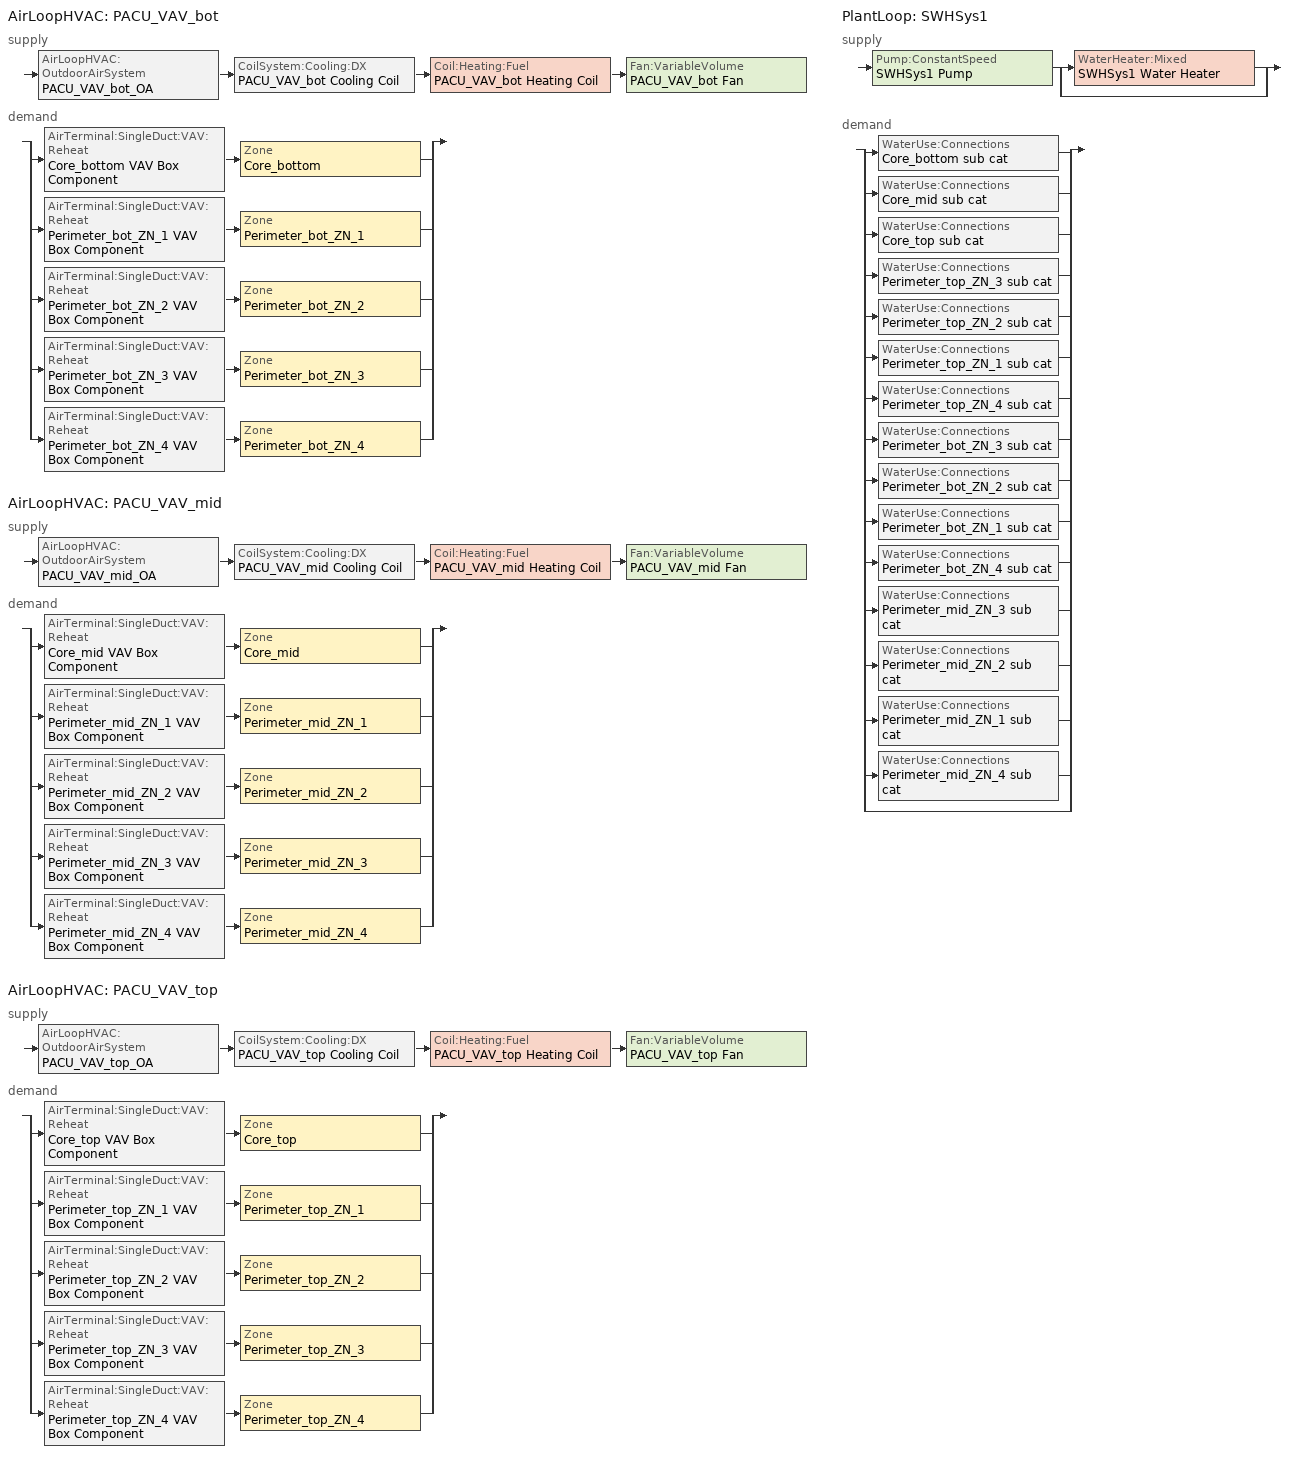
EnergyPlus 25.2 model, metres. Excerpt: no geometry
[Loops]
AirLoopHVAC 'PACU_VAV_bot'
 supply: AirLoopHVAC:OutdoorAirSystem 'PACU_VAV_bot_OA' > CoilSystem:Cooling:DX 'PACU_VAV_bot Cooling Coil' > Coil:Heating:Fuel 'PACU_VAV_bot Heating Coil' > Fan:VariableVolume 'PACU_VAV_bot Fan'
 demand: split
  | AirTerminal:SingleDuct:VAV:Reheat 'Core_bottom VAV Box Component' > Zone 'Core_bottom'
  | AirTerminal:SingleDuct:VAV:Reheat 'Perimeter_bot_ZN_1 VAV Box Component' > Zone 'Perimeter_bot_ZN_1'
  | AirTerminal:SingleDuct:VAV:Reheat 'Perimeter_bot_ZN_2 VAV Box Component' > Zone 'Perimeter_bot_ZN_2'
  | AirTerminal:SingleDuct:VAV:Reheat 'Perimeter_bot_ZN_3 VAV Box Component' > Zone 'Perimeter_bot_ZN_3'
  | AirTerminal:SingleDuct:VAV:Reheat 'Perimeter_bot_ZN_4 VAV Box Component' > Zone 'Perimeter_bot_ZN_4'
AirLoopHVAC 'PACU_VAV_mid'
 supply: AirLoopHVAC:OutdoorAirSystem 'PACU_VAV_mid_OA' > CoilSystem:Cooling:DX 'PACU_VAV_mid Cooling Coil' > Coil:Heating:Fuel 'PACU_VAV_mid Heating Coil' > Fan:VariableVolume 'PACU_VAV_mid Fan'
 demand: split
  | AirTerminal:SingleDuct:VAV:Reheat 'Core_mid VAV Box Component' > Zone 'Core_mid'
  | AirTerminal:SingleDuct:VAV:Reheat 'Perimeter_mid_ZN_1 VAV Box Component' > Zone 'Perimeter_mid_ZN_1'
  | AirTerminal:SingleDuct:VAV:Reheat 'Perimeter_mid_ZN_2 VAV Box Component' > Zone 'Perimeter_mid_ZN_2'
  | AirTerminal:SingleDuct:VAV:Reheat 'Perimeter_mid_ZN_3 VAV Box Component' > Zone 'Perimeter_mid_ZN_3'
  | AirTerminal:SingleDuct:VAV:Reheat 'Perimeter_mid_ZN_4 VAV Box Component' > Zone 'Perimeter_mid_ZN_4'
AirLoopHVAC 'PACU_VAV_top'
 supply: AirLoopHVAC:OutdoorAirSystem 'PACU_VAV_top_OA' > CoilSystem:Cooling:DX 'PACU_VAV_top Cooling Coil' > Coil:Heating:Fuel 'PACU_VAV_top Heating Coil' > Fan:VariableVolume 'PACU_VAV_top Fan'
 demand: split
  | AirTerminal:SingleDuct:VAV:Reheat 'Core_top VAV Box Component' > Zone 'Core_top'
  | AirTerminal:SingleDuct:VAV:Reheat 'Perimeter_top_ZN_1 VAV Box Component' > Zone 'Perimeter_top_ZN_1'
  | AirTerminal:SingleDuct:VAV:Reheat 'Perimeter_top_ZN_2 VAV Box Component' > Zone 'Perimeter_top_ZN_2'
  | AirTerminal:SingleDuct:VAV:Reheat 'Perimeter_top_ZN_3 VAV Box Component' > Zone 'Perimeter_top_ZN_3'
  | AirTerminal:SingleDuct:VAV:Reheat 'Perimeter_top_ZN_4 VAV Box Component' > Zone 'Perimeter_top_ZN_4'
PlantLoop 'SWHSys1'
 supply: Pump:ConstantSpeed 'SWHSys1 Pump' > split
  | WaterHeater:Mixed 'SWHSys1 Water Heater'
  | bypass
 demand: split
  | WaterUse:Connections 'Core_bottom sub cat'
  | WaterUse:Connections 'Core_mid sub cat'
  | WaterUse:Connections 'Core_top sub cat'
  | WaterUse:Connections 'Perimeter_top_ZN_3 sub cat'
  | WaterUse:Connections 'Perimeter_top_ZN_2 sub cat'
  | WaterUse:Connections 'Perimeter_top_ZN_1 sub cat'
  | WaterUse:Connections 'Perimeter_top_ZN_4 sub cat'
  | WaterUse:Connections 'Perimeter_bot_ZN_3 sub cat'
  | WaterUse:Connections 'Perimeter_bot_ZN_2 sub cat'
  | WaterUse:Connections 'Perimeter_bot_ZN_1 sub cat'
  | WaterUse:Connections 'Perimeter_bot_ZN_4 sub cat'
  | WaterUse:Connections 'Perimeter_mid_ZN_3 sub cat'
  | WaterUse:Connections 'Perimeter_mid_ZN_2 sub cat'
  | WaterUse:Connections 'Perimeter_mid_ZN_1 sub cat'
  | WaterUse:Connections 'Perimeter_mid_ZN_4 sub cat'
  | bypass
[SizingPeriod:DesignDay] Day of month=21; Dry bulb temperature range modifier type=DefaultMultipliers; Humidity condition type=WetBulb; Rain indicator=No; Snow indicator=No; Daylight saving time indicator=No; Barometric pressure=97342
Name | Month | Day type | Maximum dry bulb temperature | Daily dry bulb temperature range | Wetbulb or dewpoint at maximum dry bulb | Wind speed | Wind direction | Solar model indicator | Sky clearness | Ashrae clear sky optical depth for beam irradiance taub | Ashrae clear sky optical depth for diffuse irradiance taud
Phoenix Sky Harbor Intl Ap Ann Htg Wind 99.6% Condns WS=>MCDB | 12 | WinterDesignDay | 14.8 | 0 | 14.8 | 8.2 | 100 | ASHRAEClearSky | 0
Phoenix Sky Harbor Intl Ap Ann Htg Wind 99% Condns WS=>MCDB | 12 | WinterDesignDay | 15.1 | 0 | 15.1 | 7.3 | 100 | ASHRAEClearSky | 0
Phoenix Sky Harbor Intl Ap Ann Clg .4% Condns DB=>MWB | 7 | SummerDesignDay | 43.4 | 12 | 21.1 | 4.1 | 260 | ASHRAETau |  | 0.588 | 1.653
Phoenix Sky Harbor Intl Ap Ann Clg 1% Condns DB=>MWB | 7 | SummerDesignDay | 42.3 | 12 | 21 | 4.1 | 260 | ASHRAETau |  | 0.588 | 1.653
Phoenix Sky Harbor Intl Ap Ann Clg 2% Condns DB=>MWB | 7 | SummerDesignDay | 41.2 | 12 | 20.9 | 4.1 | 260 | ASHRAETau |  | 0.588 | 1.653
Phoenix Sky Harbor Intl Ap Ann Clg .4% Condns WB=>MDB | 7 | SummerDesignDay | 35.8 | 12 | 24.5 | 4.1 | 260 | ASHRAETau |  | 0.588 | 1.653
Phoenix Sky Harbor Intl Ap Ann Clg 1% Condns WB=>MDB | 7 | SummerDesignDay | 35.4 | 12 | 24 | 4.1 | 260 | ASHRAETau |  | 0.588 | 1.653
Phoenix Sky Harbor Intl Ap Ann Clg 2% Condns WB=>MDB | 7 | SummerDesignDay | 35.1 | 12 | 23.5 | 4.1 | 260 | ASHRAETau |  | 0.588 | 1.653
Phoenix Sky Harbor Intl Ap Ann Clg .4% Condns DP=>MDB | 7 | SummerDesignDay | 28.1 | 12 | 21.8 | 4.1 | 260 | ASHRAETau |  | 0.588 | 1.653
Phoenix Sky Harbor Intl Ap Ann Clg 1% Condns DP=>MDB | 7 | SummerDesignDay | 29.1 | 12 | 21 | 4.1 | 260 | ASHRAETau |  | 0.588 | 1.653
Phoenix Sky Harbor Intl Ap Ann Clg 2% Condns DP=>MDB | 7 | SummerDesignDay | 30.2 | 12 | 20 | 4.1 | 260 | ASHRAETau |  | 0.588 | 1.653
Phoenix Sky Harbor Intl Ap Ann Clg .4% Condns Enth=>MDB | 7 | SummerDesignDay | 35.3 | 12 | 35.3 | 4.1 | 260 | ASHRAETau |  | 0.588 | 1.653
Phoenix Sky Harbor Intl Ap Ann Clg 1% Condns Enth=>MDB | 7 | SummerDesignDay | 35.4 | 12 | 35.4 | 4.1 | 260 | ASHRAETau |  | 0.588 | 1.653
Phoenix Sky Harbor Intl Ap Ann Clg 2% Condns Enth=>MDB | 7 | SummerDesignDay | 35.2 | 12 | 35.2 | 4.1 | 260 | ASHRAETau |  | 0.588 | 1.653
[AirLoopHVAC] Design supply air flow rate=Autosize
PACU_VAV_bot; PACU_VAV_mid; PACU_VAV_top
[AirTerminal:SingleDuct:VAV:Reheat] Availability schedule=Always_On; Convergence tolerance=0.001; Damper heating action=ReverseWithLimits; Maximum air flow rate=Autosize; Maximum flow fraction during reheat=0.5; Maximum hot water or steam flow rate=Autosize; Maximum reheat air temperature=40; Minimum hot water or steam flow rate=0
Name | Constant minimum air flow fraction | Reheat coil | Zone minimum air flow input method | Minimum air flow fraction schedule
Core_bottom VAV Box Component | 0.187 | Core_bottom VAV Box Reheat Coil | Constant
Core_mid VAV Box Component | 0.256 | Core_mid VAV Box Reheat Coil | Constant
Core_top VAV Box Component | 0.239 | Core_top VAV Box Reheat Coil | Constant
Perimeter_bot_ZN_1 VAV Box Component | 0.156 | Perimeter_bot_ZN_1 VAV Box Reheat Coil | Constant
Perimeter_bot_ZN_2 VAV Box Component | 0.107 | Perimeter_bot_ZN_2 VAV Box Reheat Coil | Constant
Perimeter_bot_ZN_3 VAV Box Component | 0.191 | Perimeter_bot_ZN_3 VAV Box Reheat Coil | Constant
Perimeter_bot_ZN_4 VAV Box Component | 0.1 | Perimeter_bot_ZN_4 VAV Box Reheat Coil | Constant
Perimeter_mid_ZN_1 VAV Box Component | 0.142 | Perimeter_mid_ZN_1 VAV Box Reheat Coil | Constant
Perimeter_mid_ZN_2 VAV Box Component |  | Perimeter_mid_ZN_2 VAV Box Reheat Coil | Scheduled | Perimeter_mid_ZN_2_MDP_Sch
Perimeter_mid_ZN_3 VAV Box Component | 0.177 | Perimeter_mid_ZN_3 VAV Box Reheat Coil | Constant
Perimeter_mid_ZN_4 VAV Box Component | 0.086 | Perimeter_mid_ZN_4 VAV Box Reheat Coil | Constant
Perimeter_top_ZN_1 VAV Box Component | 0.126 | Perimeter_top_ZN_1 VAV Box Reheat Coil | Constant
Perimeter_top_ZN_2 VAV Box Component | 0.09 | Perimeter_top_ZN_2 VAV Box Reheat Coil | Constant
Perimeter_top_ZN_3 VAV Box Component | 0.153 | Perimeter_top_ZN_3 VAV Box Reheat Coil | Constant
Perimeter_top_ZN_4 VAV Box Component | 0.079 | Perimeter_top_ZN_4 VAV Box Reheat Coil | Constant
[Coil:Cooling:DX:TwoSpeed] Availability schedule=Always_On; Energy input ratio function of flow fraction curve=LgDXalt_EIRFF; Energy input ratio function of temperature curve=LgDXalt_EIRFT; High speed gross rated cooling cop=3.39929; High speed gross rated total cooling capacity=Autosize; High speed rated air flow rate=Autosize; High speed rated sensible heat ratio=Autosize; Low speed energy input ratio function of temperature curve=LgDXalt_EIRFT; Low speed gross rated cooling cop=3.39929; Low speed gross rated sensible heat ratio=Autosize; Low speed gross rated total cooling capacity=Autosize; Low speed rated air flow rate=Autosize; Low speed total cooling capacity function of temperature curve=LgDXalt_CapFT; Part load fraction correlation curve=LgDXalt_PLR; Total cooling capacity function of flow fraction curve=LgDXalt_CapFF; Total cooling capacity function of temperature curve=LgDXalt_CapFT
PACU_VAV_bot Cooling Coil; PACU_VAV_mid Cooling Coil; PACU_VAV_top Cooling Coil
[Coil:Heating:Electric] Availability schedule=Always_On; Efficiency=1; Nominal capacity=Autosize
Core_bottom VAV Box Reheat Coil; Core_mid VAV Box Reheat Coil; Core_top VAV Box Reheat Coil; Perimeter_bot_ZN_1 VAV Box Reheat Coil; Perimeter_bot_ZN_2 VAV Box Reheat Coil; Perimeter_bot_ZN_3 VAV Box Reheat Coil; Perimeter_bot_ZN_4 VAV Box Reheat Coil; Perimeter_mid_ZN_1 VAV Box Reheat Coil; Perimeter_mid_ZN_2 VAV Box Reheat Coil; Perimeter_mid_ZN_3 VAV Box Reheat Coil; Perimeter_mid_ZN_4 VAV Box Reheat Coil; Perimeter_top_ZN_1 VAV Box Reheat Coil; Perimeter_top_ZN_2 VAV Box Reheat Coil; Perimeter_top_ZN_3 VAV Box Reheat Coil; Perimeter_top_ZN_4 VAV Box Reheat Coil
[Coil:Heating:Fuel] Availability schedule=Always_On; Burner efficiency=0.8; Fuel type=NaturalGas; Nominal capacity=Autosize; Off cycle parasitic fuel load=0; On cycle parasitic electric load=0
PACU_VAV_bot Heating Coil; PACU_VAV_mid Heating Coil; PACU_VAV_top Heating Coil
[CoilSystem:Cooling:DX] Availability schedule=Always_On
Name | Cooling coil
PACU_VAV_bot Cooling Coil | PACU_VAV_bot Cooling Coil
PACU_VAV_mid Cooling Coil | PACU_VAV_mid Cooling Coil
PACU_VAV_top Cooling Coil | PACU_VAV_top Cooling Coil
[Controller:MechanicalVentilation] Availability schedule=MinOA_MotorizedDamper_Sched; Demand controlled ventilation=Yes; System outdoor air method=Standard62.1VentilationRateProcedure; Design specification zone air distribution object name 1=CM DSZAD Building; Design specification zone air distribution object name 2=CM DSZAD Building; Design specification zone air distribution object name 3=CM DSZAD Building; Design specification zone air distribution object name 4=CM DSZAD Building; Design specification zone air distribution object name 5=CM DSZAD Building
Name | Zone or zonelist name 1 | Design specification outdoor air object name 1 | Zone or zonelist name 2 | Design specification outdoor air object name 2 | Zone or zonelist name 3 | Design specification outdoor air object name 3 | Zone or zonelist name 4 | Design specification outdoor air object name 4 | Zone or zonelist name 5 | Design specification outdoor air object name 5
PACU_VAV_bot_DCV | Core_bottom | SZ DSOA Core_bottom | Perimeter_bot_ZN_1 | SZ DSOA Perimeter_bot_ZN_1 | Perimeter_bot_ZN_2 | SZ DSOA Perimeter_bot_ZN_2 | Perimeter_bot_ZN_3 | SZ DSOA Perimeter_bot_ZN_3 | Perimeter_bot_ZN_4 | SZ DSOA Perimeter_bot_ZN_4
PACU_VAV_mid_DCV | Core_mid | SZ DSOA Core_mid | Perimeter_mid_ZN_1 | SZ DSOA Perimeter_mid_ZN_1 | Perimeter_mid_ZN_2 | SZ DSOA Perimeter_mid_ZN_2 | Perimeter_mid_ZN_3 | SZ DSOA Perimeter_mid_ZN_3 | Perimeter_mid_ZN_4 | SZ DSOA Perimeter_mid_ZN_4
PACU_VAV_top_DCV | Core_top | SZ DSOA Core_top | Perimeter_top_ZN_1 | SZ DSOA Perimeter_top_ZN_1 | Perimeter_top_ZN_2 | SZ DSOA Perimeter_top_ZN_2 | Perimeter_top_ZN_3 | SZ DSOA Perimeter_top_ZN_3 | Perimeter_top_ZN_4 | SZ DSOA Perimeter_top_ZN_4
[Controller:OutdoorAir] Economizer control action type=ModulateFlow; Economizer control type=DifferentialDryBulb; Lockout type=LockoutWithHeating; Maximum outdoor air flow rate=Autosize; Minimum limit type=FixedMinimum; Minimum outdoor air flow rate=0; Minimum outdoor air schedule=MinOA_MotorizedDamper_Sched
Name | Maximum fraction of outdoor air schedule | Mechanical ventilation controller
PACU_VAV_bot_OA_Controller | VAV_BOT Max OA Fraction | PACU_VAV_bot_DCV
PACU_VAV_mid_OA_Controller | VAV_MID Max OA Fraction | PACU_VAV_mid_DCV
PACU_VAV_top_OA_Controller | VAV_TOP Max OA Fraction | PACU_VAV_top_DCV
[DesignSpecification:OutdoorAir] Outdoor air flow per zone floor area=0.0004318; Outdoor air method=Flow/Area
Name | Outdoor air schedule
SZ DSOA Core_bottom; SZ DSOA Core_mid; SZ DSOA Core_top; SZ DSOA Perimeter_bot_ZN_1; SZ DSOA Perimeter_bot_ZN_2; SZ DSOA Perimeter_bot_ZN_3; SZ DSOA Perimeter_bot_ZN_4; SZ DSOA Perimeter_mid_ZN_1; SZ DSOA Perimeter_mid_ZN_3; SZ DSOA Perimeter_mid_ZN_4; SZ DSOA Perimeter_top_ZN_1; SZ DSOA Perimeter_top_ZN_2; SZ DSOA Perimeter_top_ZN_3; SZ DSOA Perimeter_top_ZN_4
SZ DSOA Perimeter_mid_ZN_2 | PERIMETER_MID_ZN_2_OA_Mult
[DesignSpecification:ZoneAirDistribution] Zone air distribution effectiveness in cooling mode=1; Zone air distribution effectiveness in heating mode=1
Name | Minimum zone ventilation efficiency
CM DSZAD Building
VAV_Zone_AirDistribution | 0.6
[EnergyManagementSystem:InternalVariable] Internal data type=Zone Floor Area
Name | Internal data index key
Core_bottom_Area | Core_bottom
Core_mid_Area | Core_mid
Core_top_Area | Core_top
Perimeter_bot_ZN_1_Area | Perimeter_bot_ZN_1
Perimeter_bot_ZN_2_Area | Perimeter_bot_ZN_2
Perimeter_bot_ZN_3_Area | Perimeter_bot_ZN_3
Perimeter_bot_ZN_4_Area | Perimeter_bot_ZN_4
Perimeter_mid_ZN_1_Area | Perimeter_mid_ZN_1
Perimeter_mid_ZN_2_Area | Perimeter_mid_ZN_2
Perimeter_mid_ZN_3_Area | Perimeter_mid_ZN_3
Perimeter_mid_ZN_4_Area | Perimeter_mid_ZN_4
Perimeter_top_ZN_1_Area | Perimeter_top_ZN_1
Perimeter_top_ZN_2_Area | Perimeter_top_ZN_2
Perimeter_top_ZN_3_Area | Perimeter_top_ZN_3
Perimeter_top_ZN_4_Area | Perimeter_top_ZN_4
[EnergyManagementSystem:Sensor]
Name | Output variable or output meter index key | Output variable or output meter
Core_bottom_LSr | Core_bottom | Zone Lights Electricity Rate
Core_bottom_Occ_Sensor | Core_bottom | People Occupant Count
Core_mid_LSr | Core_mid | Zone Lights Electricity Rate
Core_mid_Occ_Sensor | Core_mid | People Occupant Count
Core_top_LSr | Core_top | Zone Lights Electricity Rate
Core_top_Occ_Sensor | Core_top | People Occupant Count
Perimeter_bot_ZN_1_LSr | Perimeter_bot_ZN_1 | Zone Lights Electricity Rate
Perimeter_bot_ZN_1_Occ_Sensor | Perimeter_bot_ZN_1 | People Occupant Count
Perimeter_bot_ZN_2_LSr | Perimeter_bot_ZN_2 | Zone Lights Electricity Rate
Perimeter_bot_ZN_2_Occ_Sensor | Perimeter_bot_ZN_2 | People Occupant Count
Perimeter_bot_ZN_3_LSr | Perimeter_bot_ZN_3 | Zone Lights Electricity Rate
Perimeter_bot_ZN_3_Occ_Sensor | Perimeter_bot_ZN_3 | People Occupant Count
Perimeter_bot_ZN_4_LSr | Perimeter_bot_ZN_4 | Zone Lights Electricity Rate
Perimeter_bot_ZN_4_Occ_Sensor | Perimeter_bot_ZN_4 | People Occupant Count
Perimeter_mid_ZN_1_LSr | Perimeter_mid_ZN_1 | Zone Lights Electricity Rate
Perimeter_mid_ZN_1_Occ_Sensor | Perimeter_mid_ZN_1 | People Occupant Count
Perimeter_mid_ZN_2_LSr | Perimeter_mid_ZN_2 | Zone Lights Electricity Rate
Perimeter_mid_ZN_2_Occ_Sensor | Perimeter_mid_ZN_2 | People Occupant Count
Perimeter_mid_ZN_3_LSr | Perimeter_mid_ZN_3 | Zone Lights Electricity Rate
Perimeter_mid_ZN_3_Occ_Sensor | Perimeter_mid_ZN_3 | People Occupant Count
Perimeter_mid_ZN_4_LSr | Perimeter_mid_ZN_4 | Zone Lights Electricity Rate
Perimeter_mid_ZN_4_Occ_Sensor | Perimeter_mid_ZN_4 | People Occupant Count
Perimeter_top_ZN_1_LSr | Perimeter_top_ZN_1 | Zone Lights Electricity Rate
Perimeter_top_ZN_1_Occ_Sensor | Perimeter_top_ZN_1 | People Occupant Count
Perimeter_top_ZN_2_LSr | Perimeter_top_ZN_2 | Zone Lights Electricity Rate
Perimeter_top_ZN_2_Occ_Sensor | Perimeter_top_ZN_2 | People Occupant Count
Perimeter_top_ZN_3_LSr | Perimeter_top_ZN_3 | Zone Lights Electricity Rate
Perimeter_top_ZN_3_Occ_Sensor | Perimeter_top_ZN_3 | People Occupant Count
Perimeter_top_ZN_4_LSr | Perimeter_top_ZN_4 | Zone Lights Electricity Rate
Perimeter_top_ZN_4_Occ_Sensor | Perimeter_top_ZN_4 | People Occupant Count
pacu_vav_bot_OA | PACU_VAV_bot | Air System Outdoor Air Mass Flow Rate
pacu_vav_bot_OA_VRP | PACU_VAV_bot | Air System Outdoor Air Mechanical Ventilation Requested Mass Flow Rate
pacu_vav_bot_SUPPLY_FLOW | PACU_VAV_bot_OA-PACU_VAV_bot_CoolCNode | System Node Standard Density Volume Flow Rate
pacu_vav_mid_OA | PACU_VAV_mid | Air System Outdoor Air Mass Flow Rate
pacu_vav_mid_OA_VRP | PACU_VAV_mid | Air System Outdoor Air Mechanical Ventilation Requested Mass Flow Rate
pacu_vav_mid_SUPPLY_FLOW | PACU_VAV_mid_OA-PACU_VAV_mid_CoolCNode | System Node Standard Density Volume Flow Rate
pacu_vav_top_OA | PACU_VAV_top | Air System Outdoor Air Mass Flow Rate
pacu_vav_top_OA_VRP | PACU_VAV_top | Air System Outdoor Air Mechanical Ventilation Requested Mass Flow Rate
pacu_vav_top_SUPPLY_FLOW | PACU_VAV_top_OA-PACU_VAV_top_CoolCNode | System Node Standard Density Volume Flow Rate
[Fan:VariableVolume] Availability schedule=HVACOperationSchd; Fan power coefficient 1=0.0408; Fan power coefficient 2=0.088; Fan power coefficient 3=-0.0729; Fan power coefficient 4=0.9437; Fan power coefficient 5=0; Fan power minimum flow fraction=0.25; Fan power minimum flow rate input method=Fraction; Fan total efficiency=0.6045; Maximum flow rate=Autosize; Motor efficiency=0.93; Motor in airstream fraction=1; Pressure rise=1314.72
PACU_VAV_bot Fan; PACU_VAV_mid Fan; PACU_VAV_top Fan
[PlantEquipmentList]
SWHSys1 Equipment List: SWHSys1 Water Heater, WaterHeater:Mixed
[PlantEquipmentOperation:HeatingLoad]
SWHSys1 Operation Scheme: Load range 1 lower limit=0; Load range 1 upper limit=1e+15; Range 1 equipment list=SWHSys1 Equipment List
[PlantEquipmentOperationSchemes]
SWHSys1 Loop Operation Scheme List: Control scheme 1=SWHSys1 Operation Scheme; Control scheme 1 schedule=PlantOnSched
[PlantLoop]
SWHSys1: Fluid type=Water; Load distribution scheme=Optimal; Maximum loop flow rate=Autosize; Maximum loop temperature=60; Minimum loop flow rate=0; Minimum loop temperature=10; Plant equipment operation scheme=SWHSys1 Loop Operation Scheme List; Plant loop volume=Autocalculate
[Pump:ConstantSpeed]
SWHSys1 Pump: Design flow rate=Autosize; Design power consumption=Autosize; Design pump head=29891; Fraction of motor inefficiencies to fluid stream=0; Motor efficiency=0.3; Pump control type=Intermittent
[SetpointManager:MixedAir] Control variable=Temperature
Name | Setpoint node or nodelist
PACU_VAV_bot_CoolC SAT Manager | PACU_VAV_bot_CoolC-PACU_VAV_bot_HeatCNode
PACU_VAV_bot_HeatC MixedAir Manager | PACU_VAV_bot_HeatC-PACU_VAV_bot FanNode
PACU_VAV_bot_OAMixed Air Temp Manager | PACU_VAV_bot_OA-PACU_VAV_bot_CoolCNode
PACU_VAV_mid_CoolC SAT Manager | PACU_VAV_mid_CoolC-PACU_VAV_mid_HeatCNode
PACU_VAV_mid_HeatC MixedAir Manager | PACU_VAV_mid_HeatC-PACU_VAV_mid FanNode
PACU_VAV_mid_OAMixed Air Temp Manager | PACU_VAV_mid_OA-PACU_VAV_mid_CoolCNode
PACU_VAV_top_CoolC SAT Manager | PACU_VAV_top_CoolC-PACU_VAV_top_HeatCNode
PACU_VAV_top_HeatC MixedAir Manager | PACU_VAV_top_HeatC-PACU_VAV_top FanNode
PACU_VAV_top_OAMixed Air Temp Manager | PACU_VAV_top_OA-PACU_VAV_top_CoolCNode
[SetpointManager:Scheduled]
SWHSys1 Loop Setpoint Manager: Control variable=Temperature; Schedule=SHWSys1-Loop-Temp-Schedule; Setpoint node or nodelist=SWHSys1 Supply Outlet Node
[SetpointManager:Warmest] Control variable=Temperature; Maximum setpoint temperature=15.6; Minimum setpoint temperature=12.8; Strategy=MaximumTemperature
Name | Hvac air loop | Setpoint node or nodelist
PACU_VAV_bot Supply Air Temperature Manager | PACU_VAV_bot | PACU_VAV_bot Supply Equipment Outlet Node
PACU_VAV_mid Supply Air Temperature Manager | PACU_VAV_mid | PACU_VAV_mid Supply Equipment Outlet Node
PACU_VAV_top Supply Air Temperature Manager | PACU_VAV_top | PACU_VAV_top Supply Equipment Outlet Node
[Sizing:Plant]
SWHSys1: Design loop exit temperature=60; Loop design temperature difference=5; Loop type=Heating
[Sizing:System] 100 outdoor air in cooling=No; 100 outdoor air in heating=No; Central cooling design supply air humidity ratio=0.0085; Central cooling design supply air temperature=12.8; Central heating design supply air humidity ratio=0.008; Central heating design supply air temperature=12.8; Central heating maximum system air flow ratio=0.3; Cooling supply air flow rate=0; Cooling supply air flow rate method=DesignDay; Design outdoor air flow rate=0.9561; Heating supply air flow rate=0; Heating supply air flow rate method=DesignDay; Precool design humidity ratio=0.008; Precool design temperature=12.8; Preheat design humidity ratio=0.008; Preheat design temperature=7; System outdoor air method=ZoneSum; Type of load to size on=Sensible; Type of zone sum to use=Coincident
PACU_VAV_bot; PACU_VAV_mid; PACU_VAV_top
[Sizing:Zone] Cooling design air flow method=DesignDay; Cooling design air flow rate=0; Cooling minimum air flow fraction=0; Design specification zone air distribution object=VAV_Zone_AirDistribution; Heating design air flow method=DesignDay; Heating design air flow rate=0; Zone cooling design supply air humidity ratio=0.0085; Zone cooling design supply air humidity ratio difference=0.005; Zone cooling design supply air temperature=12.8; Zone cooling design supply air temperature input method=SupplyAirTemperature; Zone heating design supply air humidity ratio=0.008; Zone heating design supply air temperature=40; Zone heating design supply air temperature input method=SupplyAirTemperature; Zone humidification design supply air humidity ratio difference=0.005; Zone latent cooling design supply air humidity ratio input method=HumidityRatioDifference; Zone latent heating design supply air humidity ratio input method=HumidityRatioDifference; Zone load sizing method=Sensible Load Only No Latent Load
Name | Design specification outdoor air object
Core_bottom | SZ DSOA Core_bottom
Perimeter_bot_ZN_1 | SZ DSOA Perimeter_bot_ZN_1
Perimeter_bot_ZN_2 | SZ DSOA Perimeter_bot_ZN_2
Perimeter_bot_ZN_3 | SZ DSOA Perimeter_bot_ZN_3
Perimeter_bot_ZN_4 | SZ DSOA Perimeter_bot_ZN_4
Core_mid | SZ DSOA Core_mid
Perimeter_mid_ZN_1 | SZ DSOA Perimeter_mid_ZN_1
Perimeter_mid_ZN_2 | SZ DSOA Perimeter_mid_ZN_2
Perimeter_mid_ZN_3 | SZ DSOA Perimeter_mid_ZN_3
Perimeter_mid_ZN_4 | SZ DSOA Perimeter_mid_ZN_4
Core_top | SZ DSOA Core_top
Perimeter_top_ZN_1 | SZ DSOA Perimeter_top_ZN_1
Perimeter_top_ZN_2 | SZ DSOA Perimeter_top_ZN_2
Perimeter_top_ZN_3 | SZ DSOA Perimeter_top_ZN_3
Perimeter_top_ZN_4 | SZ DSOA Perimeter_top_ZN_4
[ThermostatSetpoint:DualSetpoint]
Name | Cooling setpoint temperature schedule | Heating setpoint temperature schedule
Core_bottom Dual SP Control; Core_mid Dual SP Control; Core_top Dual SP Control; Perimeter_bot_ZN_1 Dual SP Control; Perimeter_bot_ZN_2 Dual SP Control; Perimeter_bot_ZN_3 Dual SP Control; Perimeter_bot_ZN_4 Dual SP Control; Perimeter_mid_ZN_1 Dual SP Control; Perimeter_mid_ZN_3 Dual SP Control; Perimeter_mid_ZN_4 Dual SP Control; Perimeter_top_ZN_1 Dual SP Control; Perimeter_top_ZN_2 Dual SP Control; Perimeter_top_ZN_3 Dual SP Control; Perimeter_top_ZN_4 Dual SP Control | CLGSETP_SCH_YES_OPTIMUM | HTGSETP_SCH_YES_OPTIMUM
Perimeter_mid_ZN_2 Dual SP Control | CLGSETP_SCH_YES_OPTIMUM_w_SB | HTGSETP_SCH_YES_OPTIMUM_w_SB
[WaterHeater:Mixed]
SWHSys1 Water Heater: Ambient temperature indicator=Zone; Ambient temperature zone=CORE_BOTTOM; Deadband temperature difference=2; Heater control type=Cycle; Heater fuel type=NaturalGas; Heater maximum capacity=29307.11; Heater thermal efficiency=0.80804; Indirect water heating recovery time=1.5; Maximum temperature limit=82.2222; Off cycle loss coefficient to ambient temperature=7.56156; Off cycle parasitic fuel consumption rate=1886.44; Off cycle parasitic fuel type=NaturalGas; Off cycle parasitic heat fraction to tank=0; On cycle loss coefficient to ambient temperature=7.56156; On cycle parasitic fuel consumption rate=1886.44; On cycle parasitic fuel type=NaturalGas; Setpoint temperature schedule=SHWSys1 Water Heater Setpoint Temperature Schedule; Source side design flow rate=Autosize; Source side effectiveness=1; Tank volume=0.378541; Use side design flow rate=Autosize; Use side effectiveness=1
[WaterUse:Connections]
Name | Water use equipment name 1
Core_bottom sub cat | Core_bottom sub cat
Core_mid sub cat | Core_mid sub cat
Core_top sub cat | Core_top sub cat
Perimeter_bot_ZN_1 sub cat | Perimeter_bot_ZN_1 sub cat
Perimeter_bot_ZN_2 sub cat | Perimeter_bot_ZN_2 sub cat
Perimeter_bot_ZN_3 sub cat | Perimeter_bot_ZN_3 sub cat
Perimeter_bot_ZN_4 sub cat | Perimeter_bot_ZN_4 sub cat
Perimeter_mid_ZN_1 sub cat | Perimeter_mid_ZN_1 sub cat
Perimeter_mid_ZN_2 sub cat | Perimeter_mid_ZN_2 sub cat
Perimeter_mid_ZN_3 sub cat | Perimeter_mid_ZN_3 sub cat
Perimeter_mid_ZN_4 sub cat | Perimeter_mid_ZN_4 sub cat
Perimeter_top_ZN_1 sub cat | Perimeter_top_ZN_1 sub cat
Perimeter_top_ZN_2 sub cat | Perimeter_top_ZN_2 sub cat
Perimeter_top_ZN_3 sub cat | Perimeter_top_ZN_3 sub cat
Perimeter_top_ZN_4 sub cat | Perimeter_top_ZN_4 sub cat
[WaterUse:Equipment] End use subcategory=WaterUse; Flow rate fraction schedule=BLDG_SWH_SCH; Peak flow rate=3.57511e-06
Name | Zone | Hot water supply temperature schedule | Latent fraction schedule | Sensible fraction schedule | Target temperature schedule
Core_bottom sub cat | Core_bottom | Core_bottom sub catHot Supply Temp Sched | Core_bottom sub cat Latent fract sched | Core_bottom sub cat Sensible fract sched | Core_bottom sub cat Temp Sched
Core_mid sub cat | Core_mid | Core_mid sub catHot Supply Temp Sched | Core_mid sub cat Latent fract sched | Core_mid sub cat Sensible fract sched | Core_mid sub cat Temp Sched
Core_top sub cat | Core_top | Core_top sub catHot Supply Temp Sched | Core_top sub cat Latent fract sched | Core_top sub cat Sensible fract sched | Core_top sub cat Temp Sched
Perimeter_bot_ZN_1 sub cat | Perimeter_bot_ZN_1 | Perimeter_bot_ZN_1 sub catHot Supply Temp Sched | Perimeter_bot_ZN_1 sub cat Latent fract sched | Perimeter_bot_ZN_1 sub cat Sensible fract sched | Perimeter_bot_ZN_1 sub cat Temp Sched
Perimeter_bot_ZN_2 sub cat | Perimeter_bot_ZN_2 | Perimeter_bot_ZN_2 sub catHot Supply Temp Sched | Perimeter_bot_ZN_2 sub cat Latent fract sched | Perimeter_bot_ZN_2 sub cat Sensible fract sched | Perimeter_bot_ZN_2 sub cat Temp Sched
Perimeter_bot_ZN_3 sub cat | Perimeter_bot_ZN_3 | Perimeter_bot_ZN_3 sub catHot Supply Temp Sched | Perimeter_bot_ZN_3 sub cat Latent fract sched | Perimeter_bot_ZN_3 sub cat Sensible fract sched | Perimeter_bot_ZN_3 sub cat Temp Sched
Perimeter_bot_ZN_4 sub cat | Perimeter_bot_ZN_4 | Perimeter_bot_ZN_4 sub catHot Supply Temp Sched | Perimeter_bot_ZN_4 sub cat Latent fract sched | Perimeter_bot_ZN_4 sub cat Sensible fract sched | Perimeter_bot_ZN_4 sub cat Temp Sched
Perimeter_mid_ZN_1 sub cat | Perimeter_mid_ZN_1 | Perimeter_mid_ZN_1 sub catHot Supply Temp Sched | Perimeter_mid_ZN_1 sub cat Latent fract sched | Perimeter_mid_ZN_1 sub cat Sensible fract sched | Perimeter_mid_ZN_1 sub cat Temp Sched
Perimeter_mid_ZN_2 sub cat | Perimeter_mid_ZN_2 | Perimeter_mid_ZN_2 sub catHot Supply Temp Sched | Perimeter_mid_ZN_2 sub cat Latent fract sched | Perimeter_mid_ZN_2 sub cat Sensible fract sched | Perimeter_mid_ZN_2 sub cat Temp Sched
Perimeter_mid_ZN_3 sub cat | Perimeter_mid_ZN_3 | Perimeter_mid_ZN_3 sub catHot Supply Temp Sched | Perimeter_mid_ZN_3 sub cat Latent fract sched | Perimeter_mid_ZN_3 sub cat Sensible fract sched | Perimeter_mid_ZN_3 sub cat Temp Sched
Perimeter_mid_ZN_4 sub cat | Perimeter_mid_ZN_4 | Perimeter_mid_ZN_4 sub catHot Supply Temp Sched | Perimeter_mid_ZN_4 sub cat Latent fract sched | Perimeter_mid_ZN_4 sub cat Sensible fract sched | Perimeter_mid_ZN_4 sub cat Temp Sched
Perimeter_top_ZN_1 sub cat | Perimeter_top_ZN_1 | Perimeter_top_ZN_1 sub catHot Supply Temp Sched | Perimeter_top_ZN_1 sub cat Latent fract sched | Perimeter_top_ZN_1 sub cat Sensible fract sched | Perimeter_top_ZN_1 sub cat Temp Sched
Perimeter_top_ZN_2 sub cat | Perimeter_top_ZN_2 | Perimeter_top_ZN_2 sub catHot Supply Temp Sched | Perimeter_top_ZN_2 sub cat Latent fract sched | Perimeter_top_ZN_2 sub cat Sensible fract sched | Perimeter_top_ZN_2 sub cat Temp Sched
Perimeter_top_ZN_3 sub cat | Perimeter_top_ZN_3 | Perimeter_top_ZN_3 sub catHot Supply Temp Sched | Perimeter_top_ZN_3 sub cat Latent fract sched | Perimeter_top_ZN_3 sub cat Sensible fract sched | Perimeter_top_ZN_3 sub cat Temp Sched
Perimeter_top_ZN_4 sub cat | Perimeter_top_ZN_4 | Perimeter_top_ZN_4 sub catHot Supply Temp Sched | Perimeter_top_ZN_4 sub cat Latent fract sched | Perimeter_top_ZN_4 sub cat Sensible fract sched | Perimeter_top_ZN_4 sub cat Temp Sched
[ZoneControl:Thermostat] Control type schedule=Dual Zone Control Type Sched
Name | Zone or zonelist | Control 1
Core_bottom Thermostat | Core_bottom | Core_bottom Dual SP Control
Core_mid Thermostat | Core_mid | Core_mid Dual SP Control
Core_top Thermostat | Core_top | Core_top Dual SP Control
Perimeter_bot_ZN_1 Thermostat | Perimeter_bot_ZN_1 | Perimeter_bot_ZN_1 Dual SP Control
Perimeter_bot_ZN_2 Thermostat | Perimeter_bot_ZN_2 | Perimeter_bot_ZN_2 Dual SP Control
Perimeter_bot_ZN_3 Thermostat | Perimeter_bot_ZN_3 | Perimeter_bot_ZN_3 Dual SP Control
Perimeter_bot_ZN_4 Thermostat | Perimeter_bot_ZN_4 | Perimeter_bot_ZN_4 Dual SP Control
Perimeter_mid_ZN_1 Thermostat | Perimeter_mid_ZN_1 | Perimeter_mid_ZN_1 Dual SP Control
Perimeter_mid_ZN_2 Thermostat | Perimeter_mid_ZN_2 | Perimeter_mid_ZN_2 Dual SP Control
Perimeter_mid_ZN_3 Thermostat | Perimeter_mid_ZN_3 | Perimeter_mid_ZN_3 Dual SP Control
Perimeter_mid_ZN_4 Thermostat | Perimeter_mid_ZN_4 | Perimeter_mid_ZN_4 Dual SP Control
Perimeter_top_ZN_1 Thermostat | Perimeter_top_ZN_1 | Perimeter_top_ZN_1 Dual SP Control
Perimeter_top_ZN_2 Thermostat | Perimeter_top_ZN_2 | Perimeter_top_ZN_2 Dual SP Control
Perimeter_top_ZN_3 Thermostat | Perimeter_top_ZN_3 | Perimeter_top_ZN_3 Dual SP Control
Perimeter_top_ZN_4 Thermostat | Perimeter_top_ZN_4 | Perimeter_top_ZN_4 Dual SP Control
[Zone equipment]
Core_bottom: Core_bottom VAV Box Component
Core_mid: Core_mid VAV Box Component
Core_top: Core_top VAV Box Component
Perimeter_bot_ZN_1: Perimeter_bot_ZN_1 VAV Box Component
Perimeter_bot_ZN_2: Perimeter_bot_ZN_2 VAV Box Component
Perimeter_bot_ZN_3: Perimeter_bot_ZN_3 VAV Box Component
Perimeter_bot_ZN_4: Perimeter_bot_ZN_4 VAV Box Component
Perimeter_mid_ZN_1: Perimeter_mid_ZN_1 VAV Box Component
Perimeter_mid_ZN_2: Perimeter_mid_ZN_2 VAV Box Component
Perimeter_mid_ZN_3: Perimeter_mid_ZN_3 VAV Box Component
Perimeter_mid_ZN_4: Perimeter_mid_ZN_4 VAV Box Component
Perimeter_top_ZN_1: Perimeter_top_ZN_1 VAV Box Component
Perimeter_top_ZN_2: Perimeter_top_ZN_2 VAV Box Component
Perimeter_top_ZN_3: Perimeter_top_ZN_3 VAV Box Component
Perimeter_top_ZN_4: Perimeter_top_ZN_4 VAV Box Component
[Curve:Biquadratic] Maximum value of x=22.1111; Maximum value of y=47.66; Minimum value of x=16.5556; Minimum value of y=23.7778
Name | Coefficient1 constant | Coefficient2 x | Coefficient3 x 2 | Coefficient4 y | Coefficient5 y 2 | Coefficient6 x y
LgDXalt_CapFT | 1.39072 | -0.0529058 | 0.0018423 | 0.00058267 | -0.000186814 | 0.000265159
LgDXalt_EIRFT | -0.536161 | 0.105138 | -0.00172659 | 0.0149848 | 0.000659948 | -0.0017385
[Curve:Quadratic]
Name | Maximum value of x | Minimum value of x | Coefficient1 constant | Coefficient2 x | Coefficient3 x 2
LgDXalt_CapFF | 1.25 | 0.75 | 0.718954 | 0.435436 | -0.154193
LgDXalt_EIRFF | 1.25 | 0.75 | 1.19525 | -0.306138 | 0.110973
LgDXalt_PLR | 1 | 0 | 0.771 | 0.229 | 0
[Schedule:Compact]
ALWAYS_ON; PlantOnSched: Through: 12/31, For: AllDays, Until: 24:00, 1
BLDG_SWH_SCH: Through: 12/31, For: Weekdays SummerDesignDay, Until: 05:00, 0, Until: 06:00, 0, Until: 07:00, 0.07, Until: 08:00, 0.19, Until: 09:00, 0.35, Until: 10:00, 0.38, Until: 11:00, 0.39, Until: 12:00, 0.47, Until: 13:00, 0.57, Until: 14:00, 0.54, Until: 15:00, 0.34, Until: 16:00, 0.33, Until: 17:00, 0.44, Until: 18:00, 0.26, Until: 19:00, 0.21, Until: 20:00, 0.15, Until: 21:00, 0.17, Until: 22:00, 0.08, Until: 24:00, 0.05, For: Saturday WinterDesignDay, Until: 05:00, 0, Until: 06:00, 0, Until: 07:00, 0.07, Until: 08:00, 0.11, Until: 09:00, 0.15, Until: 10:00, 0.21, Until: 11:00, 0.19, Until: 12:00, 0.23, Until: 13:00, 0.2, Until: 14:00, 0.19, Until: 15:00, 0.15, Until: 16:00, 0.13, Until: 17:00, 0.14, Until: 19:00, 0.07, Until: 22:00, 0, Until: 24:00, 0, For:Sunday Holidays AllOtherDays, Until: 05:00, 0, Until: 06:00, 0, Until: 11:00, 0.04, Until: 13:00, 0.06, Until: 14:00, 0.09, Until: 15:00, 0.06, Until: 18:00, 0.04, Until: 22:00, 0, Until: 24:00, 0
CLGSETP_SCH_YES_OPTIMUM: Through: 12/31, For: SummerDesignDay, Until: 05:00, 26.7, Until: 06:00, 25.7, Until: 07:00, 25, Until: 22:00, 24, Until: 24:00, 26.7, For: Weekdays, Until: 05:00, 26.7, Until: 06:00, 25.6, Until: 07:00, 25, Until: 22:00, 24, Until: 24:00, 26.7, For: Saturday, Until: 05:00, 26.7, Until: 06:00, 25.7, Until: 07:00, 25, Until: 17:00, 24, Until: 24:00, 26.7, For WinterDesignDay, Until: 24:00, 26.7, For:Sunday Holidays AllOtherDays, Until: 24:00, 26.7
CLGSETP_SCH_YES_OPTIMUM_w_SB: Through: 12/31, For: Weekdays, Until: 01:00, 26.7, Until: 02:00, 26.7, Until: 03:00, 26.7, Until: 04:00, 26.7, Until: 05:00, 26.7, Until: 06:00, 25.6, Until: 07:00, 25, Until: 08:00, 24, Until: 09:00, 24, Until: 10:00, 24, Until: 11:00, 24.5556, Until: 12:00, 24, Until: 13:00, 24.5556, Until: 14:00, 24, Until: 15:00, 24.5556, Until: 16:00, 24, Until: 17:00, 24, Until: 18:00, 24, Until: 19:00, 24, Until: 20:00, 24, Until: 21:00, 24, Until: 22:00, 24, Until: 23:00, 26.7, Until: 24:00, 26.7, For: Saturday, Until: 01:00, 26.7, Until: 02:00, 26.7, Until: 03:00, 26.7, Until: 04:00, 26.7, Until: 05:00, 26.7, Until: 06:00, 25.7, Until: 07:00, 25, Until: 08:00, 24, Until: 09:00, 24, Until: 10:00, 24, Until: 11:00, 24.5556, Until: 12:00, 24, Until: 13:00, 24.5556, Until: 14:00, 24, Until: 15:00, 24.5556, Until: 16:00, 24, Until: 17:00, 24, Until: 18:00, 26.7, Until: 19:00, 26.7, Until: 20:00, 26.7, Until: 21:00, 26.7, Until: 22:00, 26.7, Until: 23:00, 26.7, Until: 24:00, 26.7, For: SummerDesignDay, Until: 05:00, 26.7, Until: 06:00, 25.7, Until: 07:00, 25, Until: 22:00, 24, Until: 24:00, 26.7, For WinterDesignDay, Until: 24:00, 26.7, For:Sunday Holidays AllOtherDays, Until: 24:00, 26.7
Core_bottom sub cat Latent fract sched; Core_mid sub cat Latent fract sched; Core_top sub cat Latent fract sched; Perimeter_bot_ZN_1 sub cat Latent fract sched; Perimeter_bot_ZN_2 sub cat Latent fract sched; Perimeter_bot_ZN_3 sub cat Latent fract sched; Perimeter_bot_ZN_4 sub cat Latent fract sched; Perimeter_mid_ZN_1 sub cat Latent fract sched; Perimeter_mid_ZN_2 sub cat Latent fract sched; Perimeter_mid_ZN_3 sub cat Latent fract sched; Perimeter_mid_ZN_4 sub cat Latent fract sched; Perimeter_top_ZN_1 sub cat Latent fract sched; Perimeter_top_ZN_2 sub cat Latent fract sched; Perimeter_top_ZN_3 sub cat Latent fract sched; Perimeter_top_ZN_4 sub cat Latent fract sched: Through: 12/31, For: AllDays, Until: 24:00, 0.05
Core_bottom sub cat Sensible fract sched; Core_mid sub cat Sensible fract sched; Core_top sub cat Sensible fract sched; Perimeter_bot_ZN_1 sub cat Sensible fract sched; Perimeter_bot_ZN_2 sub cat Sensible fract sched; Perimeter_bot_ZN_3 sub cat Sensible fract sched; Perimeter_bot_ZN_4 sub cat Sensible fract sched; Perimeter_mid_ZN_1 sub cat Sensible fract sched; Perimeter_mid_ZN_2 sub cat Sensible fract sched; Perimeter_mid_ZN_3 sub cat Sensible fract sched; Perimeter_mid_ZN_4 sub cat Sensible fract sched; Perimeter_top_ZN_1 sub cat Sensible fract sched; Perimeter_top_ZN_2 sub cat Sensible fract sched; Perimeter_top_ZN_3 sub cat Sensible fract sched; Perimeter_top_ZN_4 sub cat Sensible fract sched: Through: 12/31, For: AllDays, Until: 24:00, 0.2
Core_bottom sub cat Temp Sched; Core_mid sub cat Temp Sched; Core_top sub cat Temp Sched; Perimeter_bot_ZN_1 sub cat Temp Sched; Perimeter_bot_ZN_2 sub cat Temp Sched; Perimeter_bot_ZN_3 sub cat Temp Sched; Perimeter_bot_ZN_4 sub cat Temp Sched; Perimeter_mid_ZN_1 sub cat Temp Sched; Perimeter_mid_ZN_2 sub cat Temp Sched; Perimeter_mid_ZN_3 sub cat Temp Sched; Perimeter_mid_ZN_4 sub cat Temp Sched; Perimeter_top_ZN_1 sub cat Temp Sched; Perimeter_top_ZN_2 sub cat Temp Sched; Perimeter_top_ZN_3 sub cat Temp Sched; Perimeter_top_ZN_4 sub cat Temp Sched; SHWSys1 Water Heater Setpoint Temperature Schedule; SHWSys1-Loop-Temp-Schedule: Through: 12/31, For: AllDays, Until: 24:00, 60
Core_bottom sub catHot Supply Temp Sched; Core_mid sub catHot Supply Temp Sched; Core_top sub catHot Supply Temp Sched; Perimeter_bot_ZN_1 sub catHot Supply Temp Sched; Perimeter_bot_ZN_2 sub catHot Supply Temp Sched; Perimeter_bot_ZN_3 sub catHot Supply Temp Sched; Perimeter_bot_ZN_4 sub catHot Supply Temp Sched; Perimeter_mid_ZN_1 sub catHot Supply Temp Sched; Perimeter_mid_ZN_2 sub catHot Supply Temp Sched; Perimeter_mid_ZN_3 sub catHot Supply Temp Sched; Perimeter_mid_ZN_4 sub catHot Supply Temp Sched; Perimeter_top_ZN_1 sub catHot Supply Temp Sched; Perimeter_top_ZN_2 sub catHot Supply Temp Sched; Perimeter_top_ZN_3 sub catHot Supply Temp Sched; Perimeter_top_ZN_4 sub catHot Supply Temp Sched: Through: 12/31, For: AllDays, Until: 24:00, 55
Dual Zone Control Type Sched: Through: 12/31, For: AllDays, Until: 24:00, 4
HTGSETP_SCH_YES_OPTIMUM: Through: 12/31, For: WinterDesignDay, Until: 05:00, 15.6, Until: 06:00, 17.6, Until: 07:00, 19.6, Until: 22:00, 21, Until: 24:00, 15.6, For: Weekdays, Until: 05:00, 15.6, Until: 06:00, 17.8, Until: 07:00, 20, Until: 22:00, 21, Until: 24:00, 15.6, For SummerDesignDay, Until: 24:00, 15.6, For: Saturday, Until: 05:00, 15.6, Until: 06:00, 17.8, Until: 07:00, 20, Until: 17:00, 21, Until: 24:00, 15.6, For:Sunday Holidays AllOtherDays, Until: 24:00, 15.6
HTGSETP_SCH_YES_OPTIMUM_w_SB: Through: 12/31, For: Weekdays, Until: 01:00, 15.6, Until: 02:00, 15.6, Until: 03:00, 15.6, Until: 04:00, 15.6, Until: 05:00, 15.6, Until: 06:00, 17.8, Until: 07:00, 20, Until: 08:00, 21, Until: 09:00, 21, Until: 10:00, 21, Until: 11:00, 20.4444, Until: 12:00, 21, Until: 13:00, 20.4444, Until: 14:00, 21, Until: 15:00, 20.4444, Until: 16:00, 21, Until: 17:00, 21, Until: 18:00, 21, Until: 19:00, 21, Until: 20:00, 21, Until: 21:00, 21, Until: 22:00, 21, Until: 23:00, 15.6, Until: 24:00, 15.6, For: Saturday, Until: 01:00, 15.6, Until: 02:00, 15.6, Until: 03:00, 15.6, Until: 04:00, 15.6, Until: 05:00, 15.6, Until: 06:00, 17.6, Until: 07:00, 20, Until: 08:00, 21, Until: 09:00, 21, Until: 10:00, 21, Until: 11:00, 20.4444, Until: 12:00, 21, Until: 13:00, 20.4444, Until: 14:00, 21, Until: 15:00, 20.4444, Until: 16:00, 21, Until: 17:00, 21, Until: 18:00, 15.6, Until: 19:00, 15.6, Until: 20:00, 15.6, Until: 21:00, 15.6, Until: 22:00, 15.6, Until: 23:00, 15.6, Until: 24:00, 15.6, For: WinterDesignDay, Until: 05:00, 15.6, Until: 06:00, 17.6, Until: 07:00, 19.6, Until: 22:00, 21, Until: 24:00, 15.6, For SummerDesignDay, Until: 24:00, 15.6, For:Sunday Holidays AllOtherDays, Until: 24:00, 15.6
HVACOperationSchd: Through: 12/31, For: Weekdays SummerDesignDay, Until: 06:00, 0, Until: 22:00, 1, Until: 24:00, 0, For: Saturday WinterDesignDay, Until: 06:00, 0, Until: 18:00, 1, Until: 24:00, 0, For:Sunday Holidays AllOtherDays, Until: 24:00, 0
MinOA_MotorizedDamper_Sched: Through: 12/31, For: Weekdays SummerDesignDay, Until: 07:00, 0, Until: 22:00, 1, Until: 24:00, 0, For: Saturday WinterDesignDay, Until: 07:00, 0, Until: 18:00, 1, Until: 24:00, 0, For:Sunday Holidays AllOtherDays, Until: 24:00, 0
PERIMETER_MID_ZN_2_MDP_Sch: Through: 12/31, For: Weekdays, Until: 01:00, 0.092, Until: 02:00, 0.092, Until: 03:00, 0.092, Until: 04:00, 0.092, Until: 05:00, 0.092, Until: 06:00, 0.092, Until: 07:00, 0.092, Until: 08:00, 0.092, Until: 09:00, 0.092, Until: 10:00, 0.092, Until: 11:00, 0.01, Until: 12:00, 0.092, Until: 13:00, 0.01, Until: 14:00, 0.092, Until: 15:00, 0.01, Until: 16:00, 0.092, Until: 17:00, 0.092, Until: 18:00, 0.092, Until: 19:00, 0.092, Until: 20:00, 0.092, Until: 21:00, 0.092, Until: 22:00, 0.092, Until: 23:00, 0.092, Until: 24:00, 0.092, For: Saturday, Until: 01:00, 0.092, Until: 02:00, 0.092, Until: 03:00, 0.092, Until: 04:00, 0.092, Until: 05:00, 0.092, Until: 06:00, 0.092, Until: 07:00, 0.092, Until: 08:00, 0.092, Until: 09:00, 0.092, Until: 10:00, 0.092, Until: 11:00, 0.01, Until: 12:00, 0.092, Until: 13:00, 0.01, Until: 14:00, 0.092, Until: 15:00, 0.01, Until: 16:00, 0.092, Until: 17:00, 0.092, Until: 18:00, 0.092, Until: 19:00, 0.092, Until: 20:00, 0.092, Until: 21:00, 0.092, Until: 22:00, 0.092, Until: 23:00, 0.092, Until: 24:00, 0.092, For: AllOtherDays, Until: 24:00, 0.092
PERIMETER_MID_ZN_2_OA_Mult: Through: 12/31, For: Weekdays, Until: 01:00, 1, Until: 02:00, 1, Until: 03:00, 1, Until: 04:00, 1, Until: 05:00, 1, Until: 06:00, 1, Until: 07:00, 1, Until: 08:00, 1, Until: 09:00, 1, Until: 10:00, 1, Until: 11:00, 0, Until: 12:00, 1, Until: 13:00, 0, Until: 14:00, 1, Until: 15:00, 0, Until: 16:00, 1, Until: 17:00, 1, Until: 18:00, 1, Until: 19:00, 1, Until: 20:00, 1, Until: 21:00, 1, Until: 22:00, 1, Until: 23:00, 1, Until: 24:00, 1, For: Saturday, Until: 01:00, 1, Until: 02:00, 1, Until: 03:00, 1, Until: 04:00, 1, Until: 05:00, 1, Until: 06:00, 1, Until: 07:00, 1, Until: 08:00, 1, Until: 09:00, 1, Until: 10:00, 1, Until: 11:00, 0, Until: 12:00, 1, Until: 13:00, 0, Until: 14:00, 1, Until: 15:00, 0, Until: 16:00, 1, Until: 17:00, 1, Until: 18:00, 1, Until: 19:00, 1, Until: 20:00, 1, Until: 21:00, 1, Until: 22:00, 1, Until: 23:00, 1, Until: 24:00, 1, For: AllOtherDays, Until: 24:00, 1
[Schedule:Constant] Hourly value=1
VAV_BOT Max OA Fraction; VAV_MID Max OA Fraction; VAV_TOP Max OA Fraction
